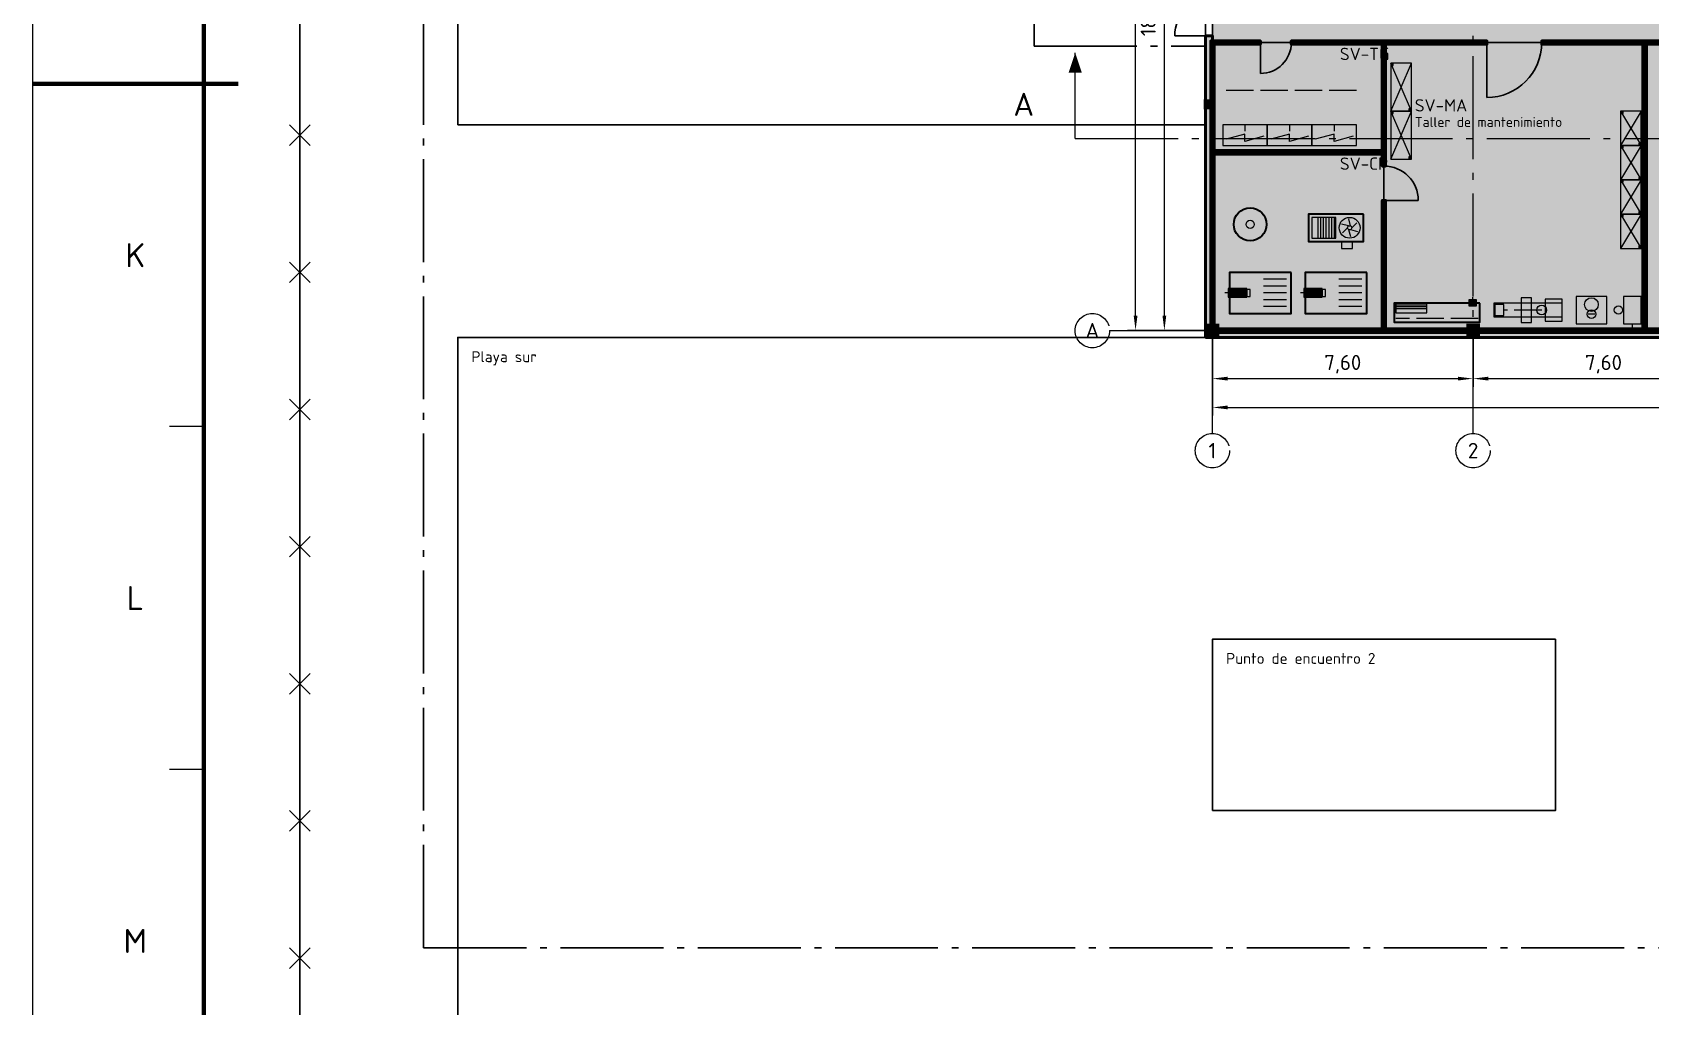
# Model space of a CAD drawing. Header units: millimetres. Extents: x 0 to 1189, y 0 to 841.
# Drawn here: x 0 to 235.9, y 285.9 to 428 of the extents above; entities that cross this region are included whole.
import ezdxf
from ezdxf.enums import TextEntityAlignment as Align

# ---------------------------------------------------------------- set-up
doc = ezdxf.new("R2010")
doc.units = ezdxf.units.MM
doc.linetypes.add('IRAM-E-TRAZOS', pattern=[5, 4, -1])
doc.linetypes.add('IRAM-F-TRAZO-PUNTO', pattern=[20, 15, -2, 1, -2])
for name, color, linetype, lineweight in [('06-TEXTO', 7, 'CONTINUOUS', 25), ('07-RECUADRO', 7, 'CONTINUOUS', 70), ('08-FINA', 5, 'CONTINUOUS', 18), ('A-ABERTURA', 7, 'CONTINUOUS', 25), ('A-COLUMNA', 7, 'CONTINUOUS', 50), ('A-COTA', 7, 'CONTINUOUS', 18), ('A-EJE', 1, 'IRAM-F-TRAZO-PUNTO', 18), ('A-EQUIPO-FINO', 8, 'CONTINUOUS', 13), ('A-EQUIPO-OCULTO', 8, 'IRAM-E-TRAZOS', 13), ('A-EQUIPO-RELLENO', 9, 'CONTINUOUS', 13), ('A-EXTERIOR', 8, 'CONTINUOUS', 25), ('A-MURO', 7, 'CONTINUOUS', 50), ('A-RELLENO', 9, 'CONTINUOUS', 13), ('A-SECTOR', 1, 'CONTINUOUS', 25), ('A-SECTOR-TXT', 1, 'CONTINUOUS', 25), ('A-TABIQUE', 7, 'CONTINUOUS', 50), ('A-TEXTO', 7, 'CONTINUOUS', 18)]:
    doc.layers.add(name, color=color, linetype=linetype, lineweight=lineweight)
for name, color, linetype, lineweight, true_color in [('A-EQUIPO', 30, 'CONTINUOUS', 35, 0xe67800), ('A-MOBILIARIO', 8, 'CONTINUOUS', 18, 0x50505a), ('A-SENDA', 2, 'CONTINUOUS', 25, 0xd7a500), ('A-ZONA-LOG', 5, 'IRAM-F-TRAZO-PUNTO', 25, 0x285ac8)]:
    doc.layers.add(name, color=color, linetype=linetype, lineweight=lineweight, true_color=true_color)
doc.styles.add('ISO3098', font='isocpeur.ttf')
doc.dimstyles.new('FLAMA-IRAM', dxfattribs={"dimtxt": 3.5, "dimasz": 3.5, "dimexe": 2, "dimexo": 1.5, "dimgap": 1, "dimtad": 1, "dimdec": 1, "dimtxsty": 'ISO3098', "dimblk": 'IRAM_FLECHA', "dimblk1": 'IRAM_FLECHA', "dimblk2": 'IRAM_FLECHA', "dimcen": 2.5, "dimclrd": 3, "dimclre": 3, "dimclrt": 3, "dimazin": 3, "dimtfac": 1, "dimtmove": 0, "dimatfit": 3, "dimlwd": 18, "dimlwe": 18})

# ---------------------------------------------------------------- blocks, each defined once
blk = doc.blocks.new('IRAM_FLECHA')
blk.add_solid([(0, 0), (-1, 0.125), (-1, -0.125)])

msp = doc.modelspace()

# ---------------------------------------------------------------- hatches: boundary and pattern name
at = {"layer": 'A-COLUMNA', "true_color": 0x000000}
h = msp.add_hatch(color=7, dxfattribs=at)
h.dxf.hatch_style = 1
h.paths.add_polyline_path([(170.75, 416.75), (172.25, 416.75), (172.25, 418.25), (170.75, 418.25)])
h = msp.add_hatch(color=7, dxfattribs=at)
h.dxf.hatch_style = 1
h.paths.add_polyline_path([(171, 383.5), (173, 383.5), (173, 385.5), (171, 385.5)])
h = msp.add_hatch(color=7, dxfattribs=at)
h.dxf.hatch_style = 1
h.paths.add_polyline_path([(209, 383.5), (211, 383.5), (211, 385.5), (209, 385.5)])
at = {"layer": 'A-EQUIPO-RELLENO', "true_color": 0xeeeeee}
h = msp.add_hatch(color=7, dxfattribs=at)
h.dxf.hatch_style = 1
h.paths.add_polyline_path([(201, 416.5), (201, 423.5), (198, 423.5), (198, 416.5)])
at = {"layer": 'A-EQUIPO-RELLENO', "true_color": 0x969ba0}
h = msp.add_hatch(color=7, dxfattribs=at)
h.dxf.hatch_style = 1
h.paths.add_polyline_path([(198.35, 423.15), (198.35, 423.45), (198.05, 423.45), (198.05, 423.15)])
at = {"layer": 'A-EQUIPO-RELLENO', "true_color": 0xeeeeee}
h = msp.add_hatch(color=7, dxfattribs=at)
h.dxf.hatch_style = 1
h.paths.add_polyline_path([(201, 409.5), (201, 416.5), (198, 416.5), (198, 409.5)])
at = {"layer": 'A-EQUIPO-RELLENO', "true_color": 0x969ba0}
h = msp.add_hatch(color=7, dxfattribs=at)
h.dxf.hatch_style = 1
h.paths.add_polyline_path([(198.35, 416.15), (198.35, 416.45), (198.05, 416.45), (198.05, 416.15)])
h = msp.add_hatch(color=7, dxfattribs=at)
h.dxf.hatch_style = 1
h.paths.add_polyline_path([(200.95, 416.55), (200.95, 416.85), (200.65, 416.85), (200.65, 416.55)])
at = {"layer": 'A-EQUIPO-RELLENO', "true_color": 0xeeeeee}
h = msp.add_hatch(color=7, dxfattribs=at)
h.dxf.hatch_style = 1
h.paths.add_polyline_path([(231.5, 416.5), (231.5, 411.5), (234.5, 411.5), (234.5, 416.5)])
at = {"layer": 'A-EQUIPO-RELLENO', "true_color": 0x969ba0}
h = msp.add_hatch(color=7, dxfattribs=at)
h.dxf.hatch_style = 1
h.paths.add_polyline_path([(231.55, 416.45), (231.55, 416.15), (231.85, 416.15), (231.85, 416.45)])
at = {"layer": 'A-EQUIPO-RELLENO', "true_color": 0xcdd0d4}
h = msp.add_hatch(color=7, dxfattribs=at)
h.dxf.hatch_style = 1
h.paths.add_polyline_path([(180, 414.5), (173.5, 414.5), (173.5, 411.5), (180, 411.5)])
h = msp.add_hatch(color=7, dxfattribs=at)
h.dxf.hatch_style = 1
h.paths.add_polyline_path([(186.5, 414.5), (180, 414.5), (180, 411.5), (186.5, 411.5)])
h = msp.add_hatch(color=7, dxfattribs=at)
h.dxf.hatch_style = 1
h.paths.add_polyline_path([(193, 414.5), (186.5, 414.5), (186.5, 411.5), (193, 411.5)])
at = {"layer": 'A-EQUIPO-RELLENO', "true_color": 0xeeeeee}
h = msp.add_hatch(color=7, dxfattribs=at)
h.dxf.hatch_style = 1
h.paths.add_polyline_path([(231.5, 411.5), (231.5, 406.5), (234.5, 406.5), (234.5, 411.5)])
at = {"layer": 'A-EQUIPO-RELLENO', "true_color": 0x969ba0}
h = msp.add_hatch(color=7, dxfattribs=at)
h.dxf.hatch_style = 1
h.paths.add_polyline_path([(231.55, 411.45), (231.55, 411.15), (231.85, 411.15), (231.85, 411.45)])
h = msp.add_hatch(color=7, dxfattribs=at)
h.dxf.hatch_style = 1
h.paths.add_polyline_path([(234.15, 411.85), (234.15, 411.55), (234.45, 411.55), (234.45, 411.85)])
h = msp.add_hatch(color=7, dxfattribs=at)
h.dxf.hatch_style = 1
h.paths.add_polyline_path([(200.95, 409.55), (200.95, 409.85), (200.65, 409.85), (200.65, 409.55)])
at = {"layer": 'A-EQUIPO-RELLENO', "true_color": 0xeeeeee}
h = msp.add_hatch(color=7, dxfattribs=at)
h.dxf.hatch_style = 1
h.paths.add_polyline_path([(231.5, 406.5), (231.5, 401.5), (234.5, 401.5), (234.5, 406.5)])
at = {"layer": 'A-EQUIPO-RELLENO', "true_color": 0x969ba0}
h = msp.add_hatch(color=7, dxfattribs=at)
h.dxf.hatch_style = 1
h.paths.add_polyline_path([(231.55, 406.45), (231.55, 406.15), (231.85, 406.15), (231.85, 406.45)])
h = msp.add_hatch(color=7, dxfattribs=at)
h.dxf.hatch_style = 1
h.paths.add_polyline_path([(234.15, 406.85), (234.15, 406.55), (234.45, 406.55), (234.45, 406.85)])
at = {"layer": 'A-EQUIPO-RELLENO', "true_color": 0xe1e6ec}
h = msp.add_hatch(color=7, dxfattribs=at)
h.dxf.hatch_style = 1
h.paths.add_polyline_path([(175.1, 400), (175.182, 399.379), (175.422, 398.8), (175.803, 398.303), (176.3, 397.922), (176.879, 397.682), (177.5, 397.6), (178.121, 397.682), (178.7, 397.922), (179.197, 398.303), (179.578, 398.8), (179.818, 399.379), (179.9, 400), (179.818, 400.621), (179.578, 401.2), (179.197, 401.697), (178.7, 402.078), (178.121, 402.318), (177.5, 402.4), (176.879, 402.318), (176.3, 402.078), (175.803, 401.697), (175.422, 401.2), (175.182, 400.621)])
at = {"layer": 'A-EQUIPO-RELLENO', "true_color": 0xeeeeee}
h = msp.add_hatch(color=7, dxfattribs=at)
h.dxf.hatch_style = 1
h.paths.add_polyline_path([(194, 401.5), (186, 401.5), (186, 397.5), (194, 397.5)])
h = msp.add_hatch(color=7, dxfattribs=at)
h.dxf.hatch_style = 1
h.paths.add_polyline_path([(231.5, 401.5), (231.5, 396.5), (234.5, 396.5), (234.5, 401.5)])
at = {"layer": 'A-EQUIPO-RELLENO', "true_color": 0x969ba0}
h = msp.add_hatch(color=7, dxfattribs=at)
h.dxf.hatch_style = 1
h.paths.add_polyline_path([(231.55, 401.45), (231.55, 401.15), (231.85, 401.15), (231.85, 401.45)])
h = msp.add_hatch(color=7, dxfattribs=at)
h.dxf.hatch_style = 1
h.paths.add_polyline_path([(234.15, 401.85), (234.15, 401.55), (234.45, 401.55), (234.45, 401.85)])
h = msp.add_hatch(color=7, dxfattribs=at)
h.dxf.hatch_style = 1
h.paths.add_polyline_path([(234.15, 396.85), (234.15, 396.55), (234.45, 396.55), (234.45, 396.85)])
at = {"layer": 'A-EQUIPO-RELLENO', "true_color": 0xd7e1d7}
h = msp.add_hatch(color=7, dxfattribs=at)
h.dxf.hatch_style = 1
h.paths.add_polyline_path([(183.5, 393), (174.5, 393), (174.5, 387), (183.5, 387)])
h = msp.add_hatch(color=7, dxfattribs=at)
h.dxf.hatch_style = 1
h.paths.add_polyline_path([(194.5, 393), (185.5, 393), (185.5, 387), (194.5, 387)])
at = {"layer": 'A-EQUIPO-RELLENO', "true_color": 0xcdd0d4}
h = msp.add_hatch(color=7, dxfattribs=at)
h.dxf.hatch_style = 1
h.paths.add_polyline_path([(177.02, 390.625), (174.32, 390.625), (174.32, 389.375), (177.02, 389.375)])
h = msp.add_hatch(color=7, dxfattribs=at)
h.dxf.hatch_style = 1
h.paths.add_polyline_path([(188.02, 390.625), (185.32, 390.625), (185.32, 389.375), (188.02, 389.375)])
at = {"layer": 'A-EQUIPO-RELLENO', "true_color": 0xeeeeee}
h = msp.add_hatch(color=7, dxfattribs=at)
h.dxf.hatch_style = 1
h.paths.add_polyline_path([(229.5, 389.5), (225, 389.5), (225, 385.5), (229.5, 385.5)])
at = {"layer": 'A-EQUIPO-RELLENO', "true_color": 0xcdd0d4}
h = msp.add_hatch(color=7, dxfattribs=at)
h.dxf.hatch_style = 1
h.paths.add_polyline_path([(234.5, 389.5), (231.9, 389.5), (231.9, 385.5), (234.5, 385.5)])
at = {"layer": 'A-EQUIPO-RELLENO', "true_color": 0xeedec0}
h = msp.add_hatch(color=7, dxfattribs=at)
h.dxf.hatch_style = 1
h.paths.add_polyline_path([(211, 388.5), (198.5, 388.5), (198.5, 385.75), (211, 385.75)])
at = {"layer": 'A-EQUIPO-RELLENO', "true_color": 0xcdd0d4}
h = msp.add_hatch(color=7, dxfattribs=at)
h.dxf.hatch_style = 1
h.paths.add_polyline_path([(210.5, 389), (209.4, 389), (209.4, 388.1), (210.5, 388.1)])
at = {"layer": 'A-EQUIPO-RELLENO', "true_color": 0xeeeeee}
h = msp.add_hatch(color=7, dxfattribs=at)
h.dxf.hatch_style = 1
h.paths.add_polyline_path([(223, 388.5), (213, 388.5), (213, 386.5), (223, 386.5)])
at = {"layer": 'A-EQUIPO-RELLENO', "true_color": 0xcdd0d4}
h = msp.add_hatch(color=7, dxfattribs=at)
h.dxf.hatch_style = 1
h.paths.add_polyline_path([(223, 389.1), (220.5, 389.1), (220.5, 385.9), (223, 385.9)])
at = {"layer": 'A-MURO', "true_color": 0x464646}
h = msp.add_hatch(color=7, dxfattribs=at)
h.dxf.hatch_style = 1
h.paths.add_polyline_path([(171, 383.5), (171, 427.5), (172, 427.5), (172, 384.5), (287.5, 384.5), (287.5, 383.5)])
at = {"layer": 'A-RELLENO', "true_color": 0xfff4b4}
h = msp.add_hatch(color=7, dxfattribs=at)
h.dxf.hatch_style = 1
h.paths.add_polyline_path([(172, 426.5), (295.5, 426.5), (295.5, 434), (172, 434)])
at = {"layer": 'A-RELLENO', "true_color": 0xe4e4e4}
h = msp.add_hatch(color=7, dxfattribs=at)
h.dxf.hatch_style = 1
h.paths.add_polyline_path([(172, 410.5), (197, 410.5), (197, 426.5), (172, 426.5)])
h = msp.add_hatch(color=7, dxfattribs=at)
h.dxf.hatch_style = 1
h.paths.add_polyline_path([(197, 384.5), (235, 384.5), (235, 426.5), (197, 426.5)])
h = msp.add_hatch(color=7, dxfattribs=at)
h.dxf.hatch_style = 1
h.paths.add_polyline_path([(235, 384.5), (255, 384.5), (255, 426.5), (235, 426.5)])
h = msp.add_hatch(color=7, dxfattribs=at)
h.dxf.hatch_style = 1
h.paths.add_polyline_path([(172, 384.5), (197, 384.5), (197, 410.5), (172, 410.5)])
at = {"layer": 'A-TABIQUE', "true_color": 0x6e6e6e}
h = msp.add_hatch(color=7, dxfattribs=at)
h.dxf.hatch_style = 1
h.paths.add_polyline_path([(235.25, 426.75), (240, 426.75), (240, 426.25), (235.25, 426.25), (235.25, 384.75), (254.75, 384.75), (254.75, 426.25), (245, 426.25), (245, 426.75), (254.75, 426.75), (255.25, 426.75), (262, 426.75), (262, 426.25), (255.25, 426.25), (255.25, 384.75), (278.75, 384.75), (278.75, 426.25), (266.5, 426.25), (266.5, 426.75), (278.75, 426.75), (279.25, 426.75), (280, 426.75), (280, 426.25), (279.25, 426.25), (279.25, 384.75), (295.25, 384.75), (295.25, 402.75), (295.25, 426.25), (284.5, 426.25), (284.5, 426.75), (295.75, 426.75), (295.75, 402.75), (314.25, 402.75), (314.25, 395), (313.75, 395), (313.75, 402.25), (295.75, 402.25), (295.75, 384.75), (313.75, 384.75), (313.75, 390.5), (314.25, 390.5), (314.25, 384.25), (295.75, 384.25), (295.25, 384.25), (279.25, 384.25), (278.75, 384.25), (255.25, 384.25), (254.75, 384.25), (235.25, 384.25), (234.75, 384.25), (197.25, 384.25), (196.75, 384.25), (171.75, 384.25), (171.75, 410.25), (171.75, 410.75), (171.75, 426.75), (179, 426.75), (179, 426.25), (172.25, 426.25), (172.25, 410.75), (196.75, 410.75), (196.75, 426.25), (183.5, 426.25), (183.5, 426.75), (196.75, 426.75), (197.25, 426.75), (212, 426.75), (212, 426.25), (197.25, 426.25), (197.25, 410.75), (197.25, 410.25), (197.25, 408.5), (196.75, 408.5), (196.75, 410.25), (172.25, 410.25), (172.25, 384.75), (196.75, 384.75), (196.75, 403.5), (197.25, 403.5), (197.25, 384.75), (234.75, 384.75), (234.75, 426.25), (220, 426.25), (220, 426.75), (234.75, 426.75)])
at = {"layer": 'A-TEXTO', "true_color": 0x000000}
h = msp.add_hatch(color=7, dxfattribs=at)
h.dxf.hatch_style = 1
h.paths.add_polyline_path([(152, 425), (151.04, 422.12), (152.96, 422.12)])

# ---------------------------------------------------------------- linework, layer by layer
at = {"layer": '07-RECUADRO'}
msp.add_line((0, 420.5), (30, 420.5), dxfattribs=at)
msp.add_lwpolyline([(25, 10), (1179, 10), (1179, 831), (25, 831)], close=True, dxfattribs=at)
at = {"layer": '08-FINA'}
for p, q in [((25, 370.5), (20, 370.5)), ((25, 320.5), (20, 320.5))]:
    msp.add_line(p, q, dxfattribs=at)
msp.add_lwpolyline([(0, 0), (1189, 0), (1189, 841), (0, 841)], close=True, dxfattribs=at)
at = {"layer": 'A-ABERTURA'}
for p, q in [((172, 427.5), (166.5, 427.5)), ((179, 426.5), (179, 422)), ((212, 426.5), (212, 418.5)), ((197, 403.5), (202, 403.5))]:
    msp.add_line(p, q, dxfattribs=at)
for centre, radius, start, end in [((172, 427.5), 5.5, 90, 180), ((179, 426.5), 4.5, 270, 360), ((212, 426.5), 8, 270, 360), ((197, 403.5), 5, 0, 90)]:
    msp.add_arc(centre, radius, start, end, dxfattribs=at)
at = {"layer": 'A-EJE'}
for p, q in [((172, 369.5), (172, 622.5)), ((210, 369.5), (210, 622.5)), ((152, 412.5), (572, 412.5)), ((157, 384.5), (567, 384.5))]:
    msp.add_line(p, q, dxfattribs=at)
for centre in [(154.5, 384.5), (172, 367), (210, 367)]:
    msp.add_circle(centre, 2.5, dxfattribs=at)
at = {"layer": 'A-EQUIPO'}
for points in [[(194, 401.5), (186, 401.5), (186, 397.5), (194, 397.5)], [(183.5, 393), (174.5, 393), (174.5, 387), (183.5, 387)], [(194.5, 393), (185.5, 393), (185.5, 387), (194.5, 387)], [(211, 388.5), (198.5, 388.5), (198.5, 385.75), (211, 385.75)]]:
    msp.add_lwpolyline(points, close=True, dxfattribs=at)
msp.add_circle((177.5, 400), 2.4, dxfattribs=at)
at = {"layer": 'A-EQUIPO-FINO'}
for p, q in [((201, 416.5), (198, 423.5)), ((198, 416.5), (201, 423.5)), ((201, 409.5), (198, 416.5)), ((198, 409.5), (201, 416.5)), ((231.5, 416.5), (234.5, 411.5)), ((234.5, 416.5), (231.5, 411.5)), ((176.75, 414.5), (176.75, 413.6)), ((183.25, 414.5), (183.25, 413.6)), ((189.75, 414.5), (189.75, 413.6)), ((231.5, 411.5), (234.5, 406.5)), ((234.5, 411.5), (231.5, 406.5)), ((231.5, 406.5), (234.5, 401.5)), ((234.5, 406.5), (231.5, 401.5)), ((187.35, 401), (187.35, 398)), ((187.75, 401), (187.75, 398)), ((188.15, 401), (188.15, 398)), ((188.55, 401), (188.55, 398)), ((188.95, 401), (188.95, 398)), ((189.35, 401), (189.35, 398)), ((189.75, 401), (189.75, 398)), ((231.5, 401.5), (234.5, 396.5)), ((234.5, 401.5), (231.5, 396.5)), ((182.78, 392), (179.45, 392)), ((193.78, 392), (190.45, 392)), ((174.32, 390), (173.834, 390)), ((176.426, 390.375), (174.536, 390.375)), ((176.426, 390), (174.536, 390)), ((176.426, 389.625), (174.536, 389.625)), ((182.78, 391), (179.45, 391)), ((182.78, 390), (179.45, 390)), ((185.32, 390), (184.834, 390)), ((187.426, 390.375), (185.536, 390.375)), ((187.426, 390), (185.536, 390)), ((187.426, 389.625), (185.536, 389.625)), ((193.78, 391), (190.45, 391)), ((193.78, 390), (190.45, 390)), ((209.95, 389), (209.95, 389.4)), ((182.78, 389), (179.45, 389)), ((182.78, 388), (179.45, 388)), ((193.78, 389), (190.45, 389)), ((193.78, 388), (190.45, 388)), ((203.25, 388.231), (198.75, 388.231)), ((203.25, 387.962), (198.75, 387.962)), ((203.25, 387.694), (198.75, 387.694)), ((227.75, 386.9), (226.75, 386.9)), ((233.18, 385.5), (233.18, 384.5))]:
    msp.add_line(p, q, dxfattribs=at)
for points in [[(201, 416.5), (201, 423.5), (198, 423.5), (198, 416.5)], [(198.35, 423.15), (198.35, 423.45), (198.05, 423.45), (198.05, 423.15)], [(201, 409.5), (201, 416.5), (198, 416.5), (198, 409.5)], [(198.35, 416.15), (198.35, 416.45), (198.05, 416.45), (198.05, 416.15)], [(200.95, 416.55), (200.95, 416.85), (200.65, 416.85), (200.65, 416.55)], [(231.5, 416.5), (231.5, 411.5), (234.5, 411.5), (234.5, 416.5)], [(231.55, 416.45), (231.55, 416.15), (231.85, 416.15), (231.85, 416.45)], [(231.5, 411.5), (231.5, 406.5), (234.5, 406.5), (234.5, 411.5)], [(231.55, 411.45), (231.55, 411.15), (231.85, 411.15), (231.85, 411.45)], [(234.15, 411.85), (234.15, 411.55), (234.45, 411.55), (234.45, 411.85)], [(200.95, 409.55), (200.95, 409.85), (200.65, 409.85), (200.65, 409.55)], [(231.5, 406.5), (231.5, 401.5), (234.5, 401.5), (234.5, 406.5)], [(231.55, 406.45), (231.55, 406.15), (231.85, 406.15), (231.85, 406.45)], [(234.15, 406.85), (234.15, 406.55), (234.45, 406.55), (234.45, 406.85)], [(190, 401), (186.5, 401), (186.5, 398), (190, 398)], [(231.5, 401.5), (231.5, 396.5), (234.5, 396.5), (234.5, 401.5)], [(231.55, 401.45), (231.55, 401.15), (231.85, 401.15), (231.85, 401.45)], [(234.15, 401.85), (234.15, 401.55), (234.45, 401.55), (234.45, 401.85)], [(234.15, 396.85), (234.15, 396.55), (234.45, 396.55), (234.45, 396.85)], [(177.02, 390.625), (174.32, 390.625), (174.32, 389.375), (177.02, 389.375)], [(175.805, 390.25), (175.13, 390.25), (175.13, 389.75), (175.805, 389.75)], [(177.506, 390.5), (177.02, 390.5), (177.02, 389.5), (177.506, 389.5)], [(188.02, 390.625), (185.32, 390.625), (185.32, 389.375), (188.02, 389.375)], [(186.805, 390.25), (186.13, 390.25), (186.13, 389.75), (186.805, 389.75)], [(188.506, 390.5), (188.02, 390.5), (188.02, 389.5), (188.506, 389.5)], [(218.5, 389.3), (217, 389.3), (217, 385.7), (218.5, 385.7)], [(203.25, 388.5), (198.75, 388.5), (198.75, 387.075), (203.25, 387.075)], [(210.5, 389), (209.4, 389), (209.4, 388.1), (210.5, 388.1)], [(214.5, 388.3), (213.15, 388.3), (213.15, 386.7), (214.5, 386.7)]]:
    msp.add_lwpolyline(points, close=True, dxfattribs=at)
for points in [[(179.5, 412.85), (176.75, 412.1), (176.75, 413.15), (174, 412.4)], [(186, 412.85), (183.25, 412.1), (183.25, 413.15), (180.5, 412.4)], [(192.5, 412.85), (189.75, 412.1), (189.75, 413.15), (187, 412.4)], [(191.848, 399.763), (190.829, 400.046)], [(191.696, 399.5), (190.942, 398.759)], [(191.848, 399.237), (192.113, 398.213)], [(192.152, 399.763), (191.887, 400.787)], [(192.152, 399.237), (193.171, 398.954)], [(192.304, 399.5), (193.058, 400.241)]]:
    msp.add_lwpolyline(points, dxfattribs=at)
for centre, radius in [((192, 399.5), 1.52), ((177.5, 400), 0.6), ((192, 399.5), 0.304), ((227.25, 388.3), 1)]:
    msp.add_circle(centre, radius, dxfattribs=at)
at = {"layer": 'A-EQUIPO-OCULTO'}
for p, q in [((193, 419.5), (173.5, 419.5)), ((220, 387.5), (214.5, 387.5)), ((210.75, 386.25), (198.75, 386.25))]:
    msp.add_line(p, q, dxfattribs=at)
msp.add_lwpolyline([(192.4, 397.5), (190.8, 397.5), (190.8, 396.5), (192.4, 396.5)], close=True, dxfattribs=at)
at = {"layer": 'A-EXTERIOR'}
for p, q in [((37.5, 411.5), (40.5, 414.5)), ((37.5, 414.5), (40.5, 411.5)), ((37.5, 391.5), (40.5, 394.5)), ((37.5, 394.5), (40.5, 391.5)), ((37.5, 371.5), (40.5, 374.5)), ((37.5, 374.5), (40.5, 371.5)), ((37.5, 351.5), (40.5, 354.5)), ((37.5, 354.5), (40.5, 351.5)), ((37.5, 331.5), (40.5, 334.5)), ((37.5, 334.5), (40.5, 331.5)), ((37.5, 311.5), (40.5, 314.5)), ((37.5, 314.5), (40.5, 311.5)), ((37.5, 291.5), (40.5, 294.5)), ((37.5, 294.5), (40.5, 291.5))]:
    msp.add_line(p, q, dxfattribs=at)
msp.add_lwpolyline([(690, 729.5), (690, 273), (39, 273), (39, 729.5)], dxfattribs=at)
for points in [[(62, 414.5), (171, 414.5), (171, 514.5), (62, 514.5)], [(62, 274.5), (662, 274.5), (662, 383.5), (62, 383.5)], [(172, 314.5), (222, 314.5), (222, 339.5), (172, 339.5)]]:
    msp.add_lwpolyline(points, close=True, dxfattribs=at)
at = {"layer": 'A-MOBILIARIO'}
for points in [[(180, 414.5), (173.5, 414.5), (173.5, 411.5), (180, 411.5)], [(186.5, 414.5), (180, 414.5), (180, 411.5), (186.5, 411.5)], [(193, 414.5), (186.5, 414.5), (186.5, 411.5), (193, 411.5)], [(229.5, 389.5), (225, 389.5), (225, 385.5), (229.5, 385.5)], [(234.5, 389.5), (231.9, 389.5), (231.9, 385.5), (234.5, 385.5)], [(223, 388.5), (213, 388.5), (213, 386.5), (223, 386.5)], [(223, 389.1), (220.5, 389.1), (220.5, 385.9), (223, 385.9)]]:
    msp.add_lwpolyline(points, close=True, dxfattribs=at)
for centre, radius in [((220, 387.5), 0.72), ((227.25, 386.9), 0.64), ((231.18, 387.5), 0.6)]:
    msp.add_circle(centre, radius, dxfattribs=at)
at = {"layer": 'A-MURO'}
msp.add_lwpolyline([(171, 383.5), (171, 427.5), (172, 427.5), (172, 384.5), (287.5, 384.5), (287.5, 383.5)], close=True, dxfattribs=at)
at = {"layer": 'A-SECTOR'}
for points in [[(172, 410.5), (197, 410.5), (197, 426.5), (172, 426.5)], [(197, 384.5), (235, 384.5), (235, 426.5), (197, 426.5)], [(235, 384.5), (255, 384.5), (255, 426.5), (235, 426.5)], [(172, 384.5), (197, 384.5), (197, 410.5), (172, 410.5)]]:
    msp.add_lwpolyline(points, close=True, dxfattribs=at)
at = {"layer": 'A-SENDA'}
msp.add_lwpolyline([(172, 426.5), (295.5, 426.5), (295.5, 434), (172, 434)], close=True, dxfattribs=at)
at = {"layer": 'A-TABIQUE'}
for points in [[(254.75, 384.25), (235.25, 384.25), (234.75, 384.25), (197.25, 384.25), (196.75, 384.25), (171.75, 384.25), (171.75, 410.25), (171.75, 410.75), (171.75, 426.75), (179, 426.75), (179, 426.25), (172.25, 426.25), (172.25, 410.75), (196.75, 410.75), (196.75, 426.25), (183.5, 426.25), (183.5, 426.75), (196.75, 426.75), (197.25, 426.75), (212, 426.75), (212, 426.25), (197.25, 426.25), (197.25, 410.75), (197.25, 410.25), (197.25, 408.5), (196.75, 408.5), (196.75, 410.25), (172.25, 410.25), (172.25, 384.75), (196.75, 384.75), (196.75, 403.5), (197.25, 403.5), (197.25, 384.75), (234.75, 384.75), (234.75, 426.25), (220, 426.25), (220, 426.75), (234.75, 426.75), (235.25, 426.75), (240, 426.75)], [(240, 426.25), (235.25, 426.25), (235.25, 384.75), (254.75, 384.75)]]:
    msp.add_lwpolyline(points, dxfattribs=at)
at = {"layer": 'A-TEXTO'}
msp.add_line((152, 412.5), (152, 425), dxfattribs=at)
at = {"layer": 'A-ZONA-LOG'}
msp.add_lwpolyline([(57, 729.5), (57, 294.5), (667, 294.5), (667, 729.5)], dxfattribs=at)
msp.add_lwpolyline([(146, 426), (171, 426), (171, 501), (146, 501)], close=True, dxfattribs=at)

# ---------------------------------------------------------------- texts
at = {"layer": '06-TEXTO', "style": 'ISO3098'}
for s, p in [('K', (15, 395.5)), ('L', (15, 345.5)), ('M', (15, 295.5))]:
    msp.add_text(s, height=3.5, dxfattribs=at).set_placement(p, align=Align.MIDDLE_CENTER)
at = {"layer": 'A-SECTOR-TXT', "style": 'ISO3098'}
for s, height, p in [('SV-TG', 1.8, (190.58, 425.75)), ('SV-MA', 1.8, (201.5, 418.25)), ('Taller de mantenimiento', 1.44, (201.5, 415.64)), ('SV-CP', 1.8, (190.58, 409.75))]:
    msp.add_text(s, height=height, dxfattribs=at).set_placement(p, align=Align.TOP_LEFT)
at = {"layer": 'A-TEXTO', "style": 'ISO3098'}
for s, height, p in [('A', 3.36, (144.5, 417.5)), ('A', 2.25, (154.5, 384.5)), ('1', 2.25, (172, 367)), ('2', 2.25, (210, 367))]:
    msp.add_text(s, height=height, dxfattribs=at).set_placement(p, align=Align.MIDDLE_CENTER)
for s, p in [('Playa sur', (64, 381.5)), ('Punto de encuentro 2', (174, 337.5))]:
    msp.add_text(s, height=1.6, dxfattribs=at).set_placement(p, align=Align.TOP_LEFT)

# ---------------------------------------------------------------- dimensions: what is measured, and where the dimension line sits
at = {"layer": 'A-COTA'}
for base, p2 in [((160.8, 384.5), (172, 619.5)), ((165, 384.5), (172, 477))]:
    msp.add_linear_dim(base=base, p1=(172, 384.5), p2=p2, angle=90, dimstyle='FLAMA-IRAM', override={"dimtxt": 2.2, "dimasz": 2.2, "dimexe": 1.2, "dimexo": 1, "dimdec": 2, "dimlfac": 0.2, "dimzin": 0}, dxfattribs=at).render()
for base, p1, p2 in [((172, 377.5), (172, 384.5), (210, 384.5)), ((172, 373.3), (172, 384.5), (552, 384.5)), ((210, 377.5), (210, 384.5), (248, 384.5))]:
    msp.add_linear_dim(base=base, p1=p1, p2=p2, dimstyle='FLAMA-IRAM', override={"dimtxt": 2.2, "dimasz": 2.2, "dimexe": 1.2, "dimexo": 1, "dimdec": 2, "dimlfac": 0.2, "dimzin": 0}, dxfattribs=at).render()

doc.saveas('drawing.dxf')
